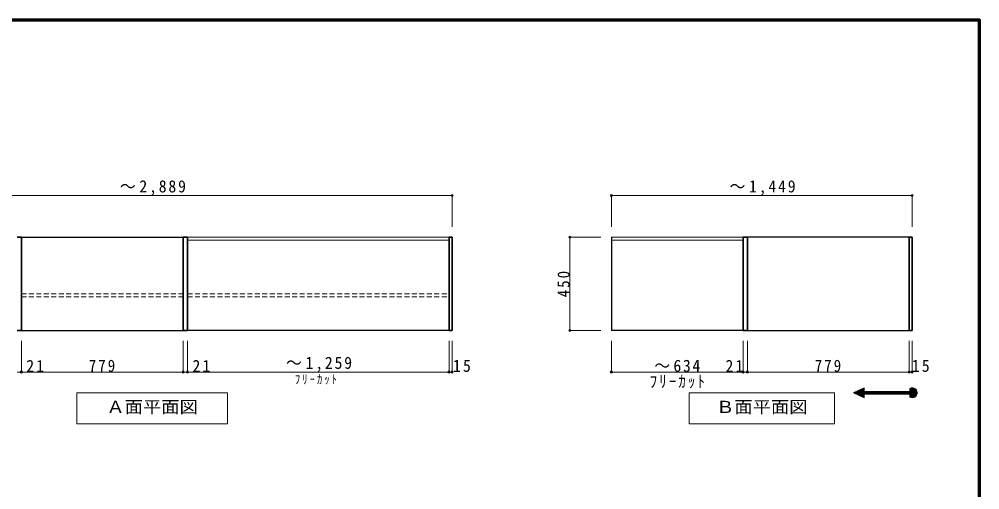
# Model space of a CAD drawing. Units: millimetres at full size, sheet at 1:20; details may follow other scales. Extents: x -3922 to 3878, y -2932 to 2722.
# Drawn here: x -747 to 3878, y 455 to 2722 of the extents above; entities that cross this region are included whole.
import ezdxf
from ezdxf.enums import TextEntityAlignment as Align

# ---------------------------------------------------------------- set-up
doc = ezdxf.new("R2010")
doc.units = ezdxf.units.MM
doc.header["$LTSCALE"] = 20
doc.header["$PDMODE"] = 32
doc.header["$PDSIZE"] = 10
doc.linetypes.add('DASHED1', pattern=[1.8, 1.2, -0.6])
for name, color, linetype, lineweight in [('0-2', 2, 'Continuous', 35), ('0-3_固定棚', 3, 'Continuous', 25), ('0-6_パイプハンガー', 4, 'Continuous', 9), ('0-7_桟木・巾木', 7, 'Continuous', 18), ('0-A_文字', 7, 'Continuous', 18), ('0-B_寸法', 7, 'Continuous', 9), ('F-1_枠', 6, 'Continuous', 40)]:
    doc.layers.add(name, color=color, linetype=linetype, lineweight=lineweight)
doc.styles.add('ＭＳ ゴシック', font='')
doc.styles.get('ＭＳ ゴシック').set_extended_font_data('MS Gothic')

msp = doc.modelspace()

# ---------------------------------------------------------------- linework, layer by layer
at = {"layer": '0-2'}
for p, q in [((-757.84, 1672.73), (-736.84, 1672.73)), ((-736.84, 1222.73), (-736.84, 1672.73)), ((42.16, 1672.73), (63.16, 1672.73)), ((42.16, 1222.73), (42.16, 1672.73)), ((63.16, 1222.73), (63.16, 1672.73)), ((1322.16, 1672.73), (1337.16, 1672.73)), ((1322.16, 1222.73), (1322.16, 1672.73)), ((1337.16, 1222.73), (1337.16, 1672.73)), ((2737.82, 1222.73), (2737.82, 1672.73)), ((2758.82, 1672.73), (2737.82, 1672.73)), ((2758.82, 1222.73), (2758.82, 1672.73)), ((3537.82, 1222.73), (3537.82, 1672.73)), ((3552.82, 1672.73), (3537.82, 1672.73)), ((3552.82, 1222.73), (3552.82, 1672.73)), ((-757.84, 1222.73), (-736.84, 1222.73)), ((42.16, 1222.73), (63.16, 1222.73)), ((1322.16, 1222.73), (1337.16, 1222.73)), ((2758.82, 1222.73), (2737.82, 1222.73)), ((3552.82, 1222.73), (3537.82, 1222.73))]:
    msp.add_line(p, q, dxfattribs=at)
at = {"layer": '0-3_固定棚'}
for p, q in [((-736.84, 1672.73), (42.16, 1672.73)), ((2103.82, 1672.73), (2103.82, 1222.73)), ((3537.82, 1672.73), (2758.82, 1672.73)), ((-736.84, 1222.73), (42.16, 1222.73)), ((1322.16, 1222.73), (63.16, 1222.73)), ((2737.82, 1222.73), (2103.82, 1222.73)), ((2758.82, 1222.73), (3537.82, 1222.73))]:
    msp.add_line(p, q, dxfattribs=at)
at = {"layer": '0-6_パイプハンガー', "linetype": 'DASHED1'}
for p, q in [((-736.84, 1400.22), (42.16, 1400.22)), ((63.16, 1400.22), (1322.16, 1400.22)), ((-736.84, 1385.24), (42.16, 1385.24)), ((63.16, 1385.24), (1322.16, 1385.24))]:
    msp.add_line(p, q, dxfattribs=at)
at = {"layer": '0-7_桟木・巾木'}
for p, q in [((1322.16, 1672.73), (63.16, 1672.73)), ((63.16, 1672.73), (63.16, 1657.73)), ((2737.82, 1672.73), (2103.82, 1672.73)), ((2103.82, 1672.73), (2103.82, 1657.73)), ((1322.16, 1657.73), (63.16, 1657.73)), ((2737.82, 1657.73), (2103.82, 1657.73))]:
    msp.add_line(p, q, dxfattribs=at)
at = {"layer": '0-A_文字'}
for p, q in [((3276.67, 925.97), (3272.26, 921.55)), ((3281.96, 928.42), (3274.19, 920.65)), ((3287.24, 930.88), (3276.12, 919.76)), ((3292.52, 933.33), (3278.05, 918.86)), ((3297.81, 935.78), (3279.98, 917.96)), ((3303.09, 938.24), (3281.91, 917.06)), ((3308.37, 940.69), (3283.85, 916.17)), ((3313.66, 943.15), (3285.78, 915.27)), ((3318.94, 945.6), (3287.71, 914.37)), ((3320.53, 944.37), (3289.64, 913.48)), ((3320.53, 941.54), (3291.57, 912.58)), ((3320.53, 938.71), (3293.5, 911.68)), ((3320.53, 935.88), (3295.43, 910.78)), ((3320.53, 933.05), (3297.36, 909.89)), ((3320.53, 930.23), (3299.29, 908.99)), ((3321.76, 928.63), (3301.23, 908.09)), ((3324.59, 928.63), (3303.16, 907.19)), ((3327.42, 928.63), (3305.09, 906.3)), ((3330.25, 928.63), (3307.02, 905.4)), ((3541.02, 928.63), (3320.53, 928.63)), ((3333.08, 928.63), (3321.28, 916.84)), ((3335.91, 928.63), (3324.11, 916.84)), ((3338.73, 928.63), (3326.94, 916.84)), ((3341.56, 928.63), (3329.77, 916.84)), ((3344.39, 928.63), (3332.6, 916.84)), ((3347.22, 928.63), (3335.43, 916.84)), ((3350.05, 928.63), (3338.25, 916.84)), ((3352.88, 928.63), (3341.08, 916.84)), ((3355.7, 928.63), (3343.91, 916.84)), ((3358.53, 928.63), (3346.74, 916.84)), ((3361.36, 928.63), (3349.57, 916.84)), ((3364.19, 928.63), (3352.4, 916.84)), ((3367.02, 928.63), (3355.22, 916.84)), ((3369.85, 928.63), (3358.05, 916.84)), ((3372.68, 928.63), (3360.88, 916.84)), ((3375.5, 928.63), (3363.71, 916.84)), ((3378.33, 928.63), (3366.54, 916.84)), ((3381.16, 928.63), (3369.37, 916.84)), ((3383.99, 928.63), (3372.2, 916.84)), ((3386.82, 928.63), (3375.02, 916.84)), ((3389.65, 928.63), (3377.85, 916.84)), ((3392.47, 928.63), (3380.68, 916.84)), ((3395.3, 928.63), (3383.51, 916.84)), ((3398.13, 928.63), (3386.34, 916.84)), ((3400.96, 928.63), (3389.17, 916.84)), ((3403.79, 928.63), (3391.99, 916.84)), ((3406.62, 928.63), (3394.82, 916.84)), ((3409.44, 928.63), (3397.65, 916.84)), ((3412.27, 928.63), (3400.48, 916.84)), ((3415.1, 928.63), (3403.31, 916.84)), ((3417.93, 928.63), (3406.14, 916.84)), ((3420.76, 928.63), (3408.96, 916.84)), ((3423.59, 928.63), (3411.79, 916.84)), ((3426.42, 928.63), (3414.62, 916.84)), ((3429.24, 928.63), (3417.45, 916.84)), ((3432.07, 928.63), (3420.28, 916.84)), ((3434.9, 928.63), (3423.11, 916.84)), ((3437.73, 928.63), (3425.94, 916.84)), ((3440.56, 928.63), (3428.76, 916.84)), ((3443.39, 928.63), (3431.59, 916.84)), ((3446.21, 928.63), (3434.42, 916.84)), ((3449.04, 928.63), (3437.25, 916.84)), ((3451.87, 928.63), (3440.08, 916.84)), ((3454.7, 928.63), (3442.91, 916.84)), ((3457.53, 928.63), (3445.73, 916.84)), ((3460.36, 928.63), (3448.56, 916.84)), ((3463.18, 928.63), (3451.39, 916.84)), ((3466.01, 928.63), (3454.22, 916.84)), ((3468.84, 928.63), (3457.05, 916.84)), ((3471.67, 928.63), (3459.88, 916.84)), ((3474.5, 928.63), (3462.7, 916.84)), ((3477.33, 928.63), (3465.53, 916.84)), ((3480.16, 928.63), (3468.36, 916.84)), ((3482.98, 928.63), (3471.19, 916.84)), ((3485.81, 928.63), (3474.02, 916.84)), ((3488.64, 928.63), (3476.85, 916.84)), ((3491.47, 928.63), (3479.68, 916.84)), ((3494.3, 928.63), (3482.5, 916.84)), ((3497.13, 928.63), (3485.33, 916.84)), ((3499.95, 928.63), (3488.16, 916.84)), ((3502.78, 928.63), (3490.99, 916.84)), ((3505.61, 928.63), (3493.82, 916.84)), ((3508.44, 928.63), (3496.65, 916.84)), ((3511.27, 928.63), (3499.47, 916.84)), ((3514.1, 928.63), (3502.3, 916.84)), ((3516.93, 928.63), (3505.13, 916.84)), ((3519.75, 928.63), (3507.96, 916.84)), ((3522.58, 928.63), (3510.79, 916.84)), ((3525.41, 928.63), (3513.62, 916.84)), ((3528.24, 928.63), (3516.44, 916.84)), ((3531.07, 928.63), (3519.27, 916.84)), ((3533.9, 928.63), (3522.1, 916.84)), ((3536.72, 928.63), (3524.93, 916.84)), ((3539.55, 928.63), (3527.76, 916.84)), ((3559.21, 945.46), (3530.59, 916.84)), ((3561.34, 944.76), (3533.42, 916.84)), ((3563.3, 943.89), (3536.24, 916.84)), ((3565.12, 942.89), (3539.07, 916.84)), ((3551.58, 946.31), (3541.02, 935.75)), ((3554.39, 946.29), (3541.02, 932.92)), ((3556.91, 945.99), (3541.02, 930.09)), ((3548.35, 945.92), (3541.02, 938.58)), ((3544.4, 944.79), (3541.02, 941.41)), ((3541.02, 928.63), (3541.02, 943.18)), ((3566.82, 941.75), (3541.02, 915.95)), ((3568.38, 940.49), (3541.02, 913.12)), ((3569.83, 939.11), (3541.02, 910.3)), ((3571.16, 937.61), (3541.02, 907.47)), ((3572.36, 935.98), (3541.02, 904.64)), ((3573.44, 934.24), (3541.32, 902.11)), ((3574.39, 932.35), (3543.2, 901.17)), ((3575.18, 930.32), (3545.24, 900.37)), ((3575.81, 928.12), (3547.44, 899.74)), ((3576.24, 925.72), (3549.83, 899.31)), ((-469.84, 922.73), (255.16, 922.73)), ((-469.84, 922.73), (-469.84, 772.73)), ((255.16, 922.73), (255.16, 772.73)), ((2478.32, 922.73), (2478.32, 772.73)), ((3178.32, 922.73), (2478.32, 922.73)), ((3178.32, 922.73), (3178.32, 772.73)), ((3271.39, 923.51), (3270.33, 922.45)), ((3320.53, 916.08), (3308.95, 904.5)), ((3320.53, 913.26), (3310.88, 903.61)), ((3320.53, 910.43), (3312.81, 902.71)), ((3320.53, 907.6), (3314.74, 901.81)), ((3320.53, 904.77), (3316.68, 900.91)), ((3320.53, 901.94), (3318.61, 900.02)), ((3541.02, 916.84), (3320.53, 916.84)), ((3541.02, 902.29), (3541.02, 916.84)), ((3576.43, 923.08), (3552.47, 899.12)), ((3576.29, 920.11), (3555.45, 899.27)), ((3575.63, 916.62), (3558.93, 899.93)), ((3573.87, 912.04), (3563.52, 901.68)), ((-469.84, 772.73), (255.16, 772.73)), ((2478.32, 772.73), (3178.32, 772.73))]:
    msp.add_line(p, q, dxfattribs=at)
for points in [[(3320.53, 928.63), (3320.53, 946.34), (3269.71, 922.73)], [(3320.53, 916.84), (3320.53, 899.12), (3269.71, 922.73)]]:
    msp.add_lwpolyline(points, dxfattribs=at)
msp.add_arc((3552.82, 922.73), 23.61, 240, 120, dxfattribs=at)
at = {"layer": '0-B_寸法', "color": 4}
for p, q in [((2103.82, 1872.73), (2103.82, 1722.73)), ((3552.82, 1872.73), (2103.82, 1872.73)), ((3552.82, 1872.73), (3552.82, 1722.73)), ((1903.82, 1672.73), (1903.82, 1222.73)), ((1903.82, 1672.73), (2053.82, 1672.73)), ((1903.82, 1222.73), (2053.82, 1222.73)), ((-736.84, 1022.73), (-736.84, 1172.73)), ((42.16, 1022.73), (42.16, 1172.73)), ((63.16, 1022.73), (63.16, 1172.73)), ((1322.16, 1022.73), (1322.16, 1172.73)), ((1337.16, 1022.73), (1337.16, 1172.73)), ((2103.82, 1022.73), (2103.82, 1172.73)), ((2737.82, 1022.73), (2737.82, 1172.73)), ((2758.82, 1022.73), (2758.82, 1172.73)), ((3537.82, 1022.73), (3537.82, 1172.73)), ((3552.82, 1022.73), (3552.82, 1172.73)), ((-736.84, 1022.73), (-757.84, 1022.73)), ((42.16, 1022.73), (-736.84, 1022.73)), ((63.16, 1022.73), (42.16, 1022.73)), ((1322.16, 1022.73), (63.16, 1022.73)), ((1337.16, 1022.73), (1322.16, 1022.73)), ((2737.82, 1022.73), (2103.82, 1022.73)), ((2758.82, 1022.73), (2737.82, 1022.73)), ((3537.82, 1022.73), (2758.82, 1022.73)), ((3552.82, 1022.73), (3537.82, 1022.73))]:
    msp.add_line(p, q, dxfattribs=at)
msp.add_lwpolyline([(-1551.84, 1872.73), (1337.16, 1872.73), (1337.16, 1722.73)], dxfattribs=at)
at = {"layer": '0-B_寸法'}
for p in [(1337.16, 1872.73), (2103.82, 1872.73), (3552.82, 1872.73), (1903.82, 1672.73), (1903.82, 1222.73), (-736.84, 1022.73), (42.16, 1022.73), (63.16, 1022.73), (1322.16, 1022.73), (1337.16, 1022.73), (2103.82, 1022.73), (2737.82, 1022.73), (2758.82, 1022.73), (3537.82, 1022.73), (3552.82, 1022.73)]:
    msp.add_point(p, dxfattribs=at)
at = {"layer": 'F-1_枠'}
for p, q in [((-3922.03, 2722.29), (3877.97, 2722.29)), ((-3922.03, 2718.96), (3877.97, 2718.96)), ((-3922.03, 2715.63), (3877.97, 2715.63)), ((3871.3, 2722.29), (3871.3, -2864.37)), ((3874.63, 2722.29), (3874.63, -2864.37)), ((3877.97, 2722.29), (3877.97, -2864.37))]:
    msp.add_line(p, q, dxfattribs=at)

# ---------------------------------------------------------------- texts
at = {"layer": '0-A_文字', "style": 'ＭＳ ゴシック', "width": 1.1}
for s, p in [('Ａ面平面図', (-327.34, 807.73)), ('Ｂ面平面図', (2608.32, 807.73))]:
    msp.add_text(s, height=58.65, dxfattribs=at).set_placement(p, align=Align.BOTTOM_LEFT)
at = {"layer": '0-A_文字', "insert": (580.16, 962.73), "char_height": 43.99, "attachment_point": 7, "style": 'ＭＳ ゴシック'}
msp.add_mtext('\\T1.39;\\W0.85;ﾌﾘｰｶｯﾄ', dxfattribs=at)
at = {"layer": '0-B_寸法', "char_height": 58.65, "attachment_point": 7, "style": 'ＭＳ ゴシック'}
for s, insert in [('\\T1.23;\\W0.95;～2,889', (-262.34, 1872.73)), ('\\T1.23;\\W0.95;～1,449', (2673.32, 1872.73)), ('\\T1.27;\\W0.95;21', (-713.37, 1022.73)), ('\\T1.27;\\W0.9;779', (-412.34, 1022.73)), ('\\T1.27;\\W0.95;21', (86.63, 1022.73)), ('\\T1.23;\\W0.95;～1,259', (537.66, 1022.73)), ('\\T1.27;\\W0.95;15', (1341.12, 1022.73)), ('\\T1.21;\\W0.95;～634', (2310.82, 1022.73)), ('\\T1.27;\\W0.95;21', (2653.56, 1022.73)), ('\\T1.27;\\W0.9;779', (3083.32, 1022.73)), ('\\T1.27;\\W0.95;15', (3550.51, 1022.73)), ('\\T1.28;\\W0.9;ﾌﾘｰｶｯﾄ', (2288.32, 943.86))]:
    msp.add_mtext(s, dxfattribs=dict(at, insert=insert))
at = {"layer": '0-B_寸法', "insert": (1903.82, 1382.73), "char_height": 58.65, "attachment_point": 7, "rotation": 90, "style": 'ＭＳ ゴシック'}
msp.add_mtext('\\T1.27;\\W0.9;450', dxfattribs=at)

doc.saveas('drawing.dxf')
